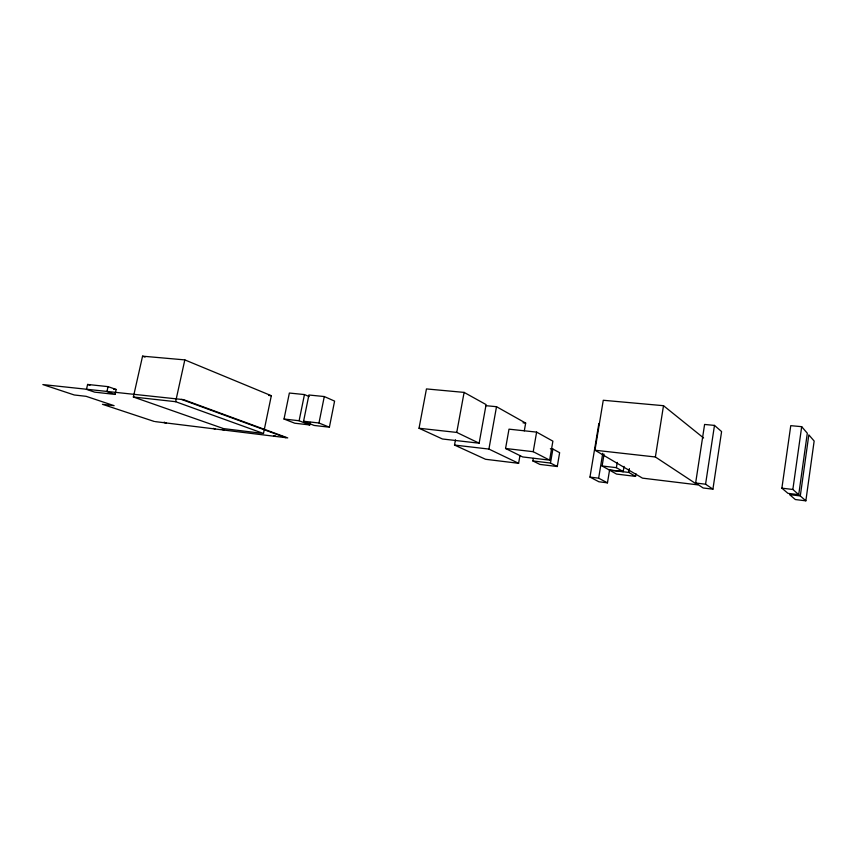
<?xml version="1.0" encoding="UTF-8"?>
<svg xmlns="http://www.w3.org/2000/svg" width="857" height="857" viewBox="0 0 857 857"><rect width="100%" height="100%" fill="white"/><g stroke="black" fill="none" stroke-linecap="round" stroke-linejoin="round"><path stroke-width="1.29" d="M805.848 500.831L814.15 441.044L808.837 434.853L800.299 495.935L805.848 500.831L795.35 499.545L789.597 494.639L800.299 495.935M798.724 494.65L807.315 433.235L801.691 426.679L790.765 425.661L781.884 488.169L787.969 493.353L798.724 494.65L792.854 489.465L781.884 488.169M792.854 489.465L801.691 426.679M712.917 489.176L721.594 431.574L714.481 425.404L704.593 424.451L695.638 483.005L703.168 487.987L712.917 489.176L705.568 484.205L695.638 483.005M705.568 484.205L714.481 425.404M655.38 456.985L663.5 405.693L603.264 400.273L594.972 450.225L642.493 478.142L697.598 484.837L655.38 456.985L594.972 450.225M635.551 476.385L628.77 472.432L609.488 470.129L616.526 474.071L635.551 476.385L635.98 473.75M604.056 454.167L602.107 465.983L609.113 469.915L623.2 471.596L624.046 466.39M628.77 472.432L629.392 468.608M598.872 423.519L589.97 477.092L598.914 481.773L607.463 482.845L609.627 469.657M623.2 471.596L616.376 467.665L617.233 462.384M607.463 482.845L598.647 478.174L602.76 453.246M533.333 458.42L532.893 460.948L539.878 464.408L557.275 466.519L559.632 452.689L552.883 449.047L550.365 448.757M549.626 460.134L552.883 441.162L536.621 432.11L508.994 429.164L505.566 448.49L522.652 456.942L549.626 460.134L533.215 451.693L505.566 448.49M557.275 466.519L550.483 463.048L552.883 449.047M533.215 451.693L536.621 432.11M455.474 439.855L454.51 445.062L485.555 459.288L518.614 463.305L519.974 455.517M524.302 430.857L525.662 423.079L496.514 406.7L485.951 405.682M518.614 463.305L488.918 449.079L496.514 406.7M479.127 443.198L486.101 404.6L464.108 392.399L426.454 388.928L419.03 428.254L442.426 438.988L479.127 443.198L456.749 432.431L419.03 428.254M456.749 432.431L464.108 392.399M329.388 427.204L334.594 401.108L324.289 396.545L308.906 395.002L303.571 421.248L314.123 425.447L329.388 427.204L318.965 423.004L303.571 421.248M309.12 396.577L304.46 394.563L289.366 393.042L284.021 419.03L294.754 423.219L309.72 424.943L310.234 422.351M318.965 423.004L324.289 396.545M309.72 424.943L299.114 420.744L304.46 394.563M263.474 433.481L271.326 395.698L184.823 359.897L142.562 356.169L133.36 397.005L223.57 428.607L263.474 433.481L175.631 401.697L133.36 397.005M175.631 401.697L184.823 359.897M115.031 394.413L116.156 389.485L108.057 386.636L87.607 384.45L86.471 389.357L94.666 392.152L115.031 394.413L106.921 391.595L108.057 386.636M268.67 395.42L271.326 395.698M523.027 422.801L525.662 423.079M113.606 389.217L116.156 389.485M284.021 419.03L299.114 420.744M454.51 445.062L488.918 449.079M602.107 465.983L616.376 467.665M532.893 460.948L550.483 463.048M213.286 428.371L215.043 428.971M222.284 429.475L224.031 430.075M155.363 421.633L287.727 437.906L183.58 399.641L42.85 384.568L74.28 394.981L86.096 396.32L114.11 405.672L102.454 404.311L154.399 421.515M589.97 477.092L598.647 478.174M165.733 422.908L163.923 422.308L166.226 422.972M87.607 384.45L89.942 385.264M275.954 436.459L273.737 435.785L275.408 436.395M181.513 399.416L285.799 437.67M142.562 356.169L145.026 357.144M663.5 405.693L703.597 437.97"/></g></svg>
